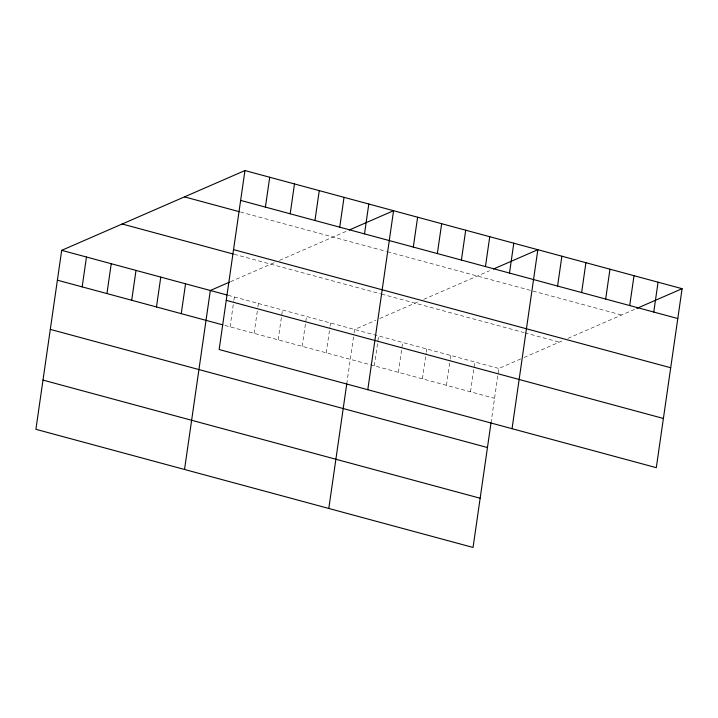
<?xml version="1.0" encoding="UTF-8"?>
<svg xmlns="http://www.w3.org/2000/svg" width="718" height="718" viewBox="0 0 718 718"><rect width="100%" height="100%" fill="white"/><g stroke="black" fill="none" stroke-linecap="round" stroke-linejoin="round"><path stroke-width="0.54" stroke-dasharray="3.59 2.69" d="M230.065 326.843L233.736 301.416M233.889 300.303L234.373 296.992M254.109 333.34L257.78 307.914M257.933 306.801L258.417 303.49M278.153 339.838L282.461 309.988M302.197 346.336L306.505 316.485M326.241 352.834L329.912 327.399M330.065 326.295L330.549 322.983M346.74 383.942L353.947 333.897M354.109 332.793L354.593 329.472L375.756 320.264M374.329 365.83L378.628 335.97M398.373 372.328L402.672 342.468M422.417 378.826L426.079 353.391M426.241 352.287L426.716 348.966M446.461 385.324L450.123 359.889M450.285 358.785L450.76 355.464M470.505 391.822L474.804 361.962M491.004 422.92L498.848 368.46L523.036 357.932M230.487 281.716L275.595 262.079M279.428 260.41L348.221 230.46M379.786 318.505L418.899 301.479M423.692 299.397L489.461 270.758M524.05 357.492L564.115 340.045M567.947 338.375L635.735 308.866M240.476 212.016L386.419 251.453M387.46 251.731L621.626 315.014M234.176 254.271L380.567 293.833M381.608 294.111L523.781 332.533M524.822 332.811L559.322 342.136M228.1 295.295L498.848 368.46M224.842 325.433L494.549 398.319"/><path stroke-width="1.08" d="M244.946 170.552L219.152 349.54L656.306 467.669L682.1 288.69L244.946 170.552L61.694 250.331L35.9 429.31L473.054 547.448L491.004 422.92M82.166 286.877L86.465 257.017M106.937 293.572L111.236 263.712M131.708 300.268L136.007 270.408M156.479 306.963L160.778 277.103M181.25 313.649L185.558 283.798M184.535 469.482L210.329 290.494L229.473 282.156M265.409 207.098L269.717 177.247M290.18 213.793L294.488 183.943M314.96 220.489L319.259 190.638M339.731 227.184L344.03 197.324M364.502 233.88L368.801 204.02M328.799 508.461L346.74 383.942M367.787 389.703L393.572 210.715L349.226 230.02M413.317 247.073L417.616 217.213M437.361 253.571L441.66 223.711M461.405 260.069L465.704 230.209M485.449 266.566L489.748 236.707M509.493 273.055L513.792 243.205M512.042 428.691L537.836 249.702L493.49 269.008M557.581 286.051L561.88 256.2M581.625 292.549L585.924 262.698M605.669 299.047L609.968 269.196M629.713 305.545L634.012 275.694M653.757 312.043L658.056 282.192M636.749 308.426L682.1 288.69M240.638 200.403L677.801 318.541M184.472 196.876L239.399 211.72M233.547 249.622L670.702 367.751M122.168 223.998L233.099 253.984M61.694 250.331L227.05 295.008M226.242 300.321L663.396 418.459M57.386 280.182L222.751 324.868M50.296 329.391L487.459 447.529M42.99 380.1L480.154 498.238"/></g></svg>
